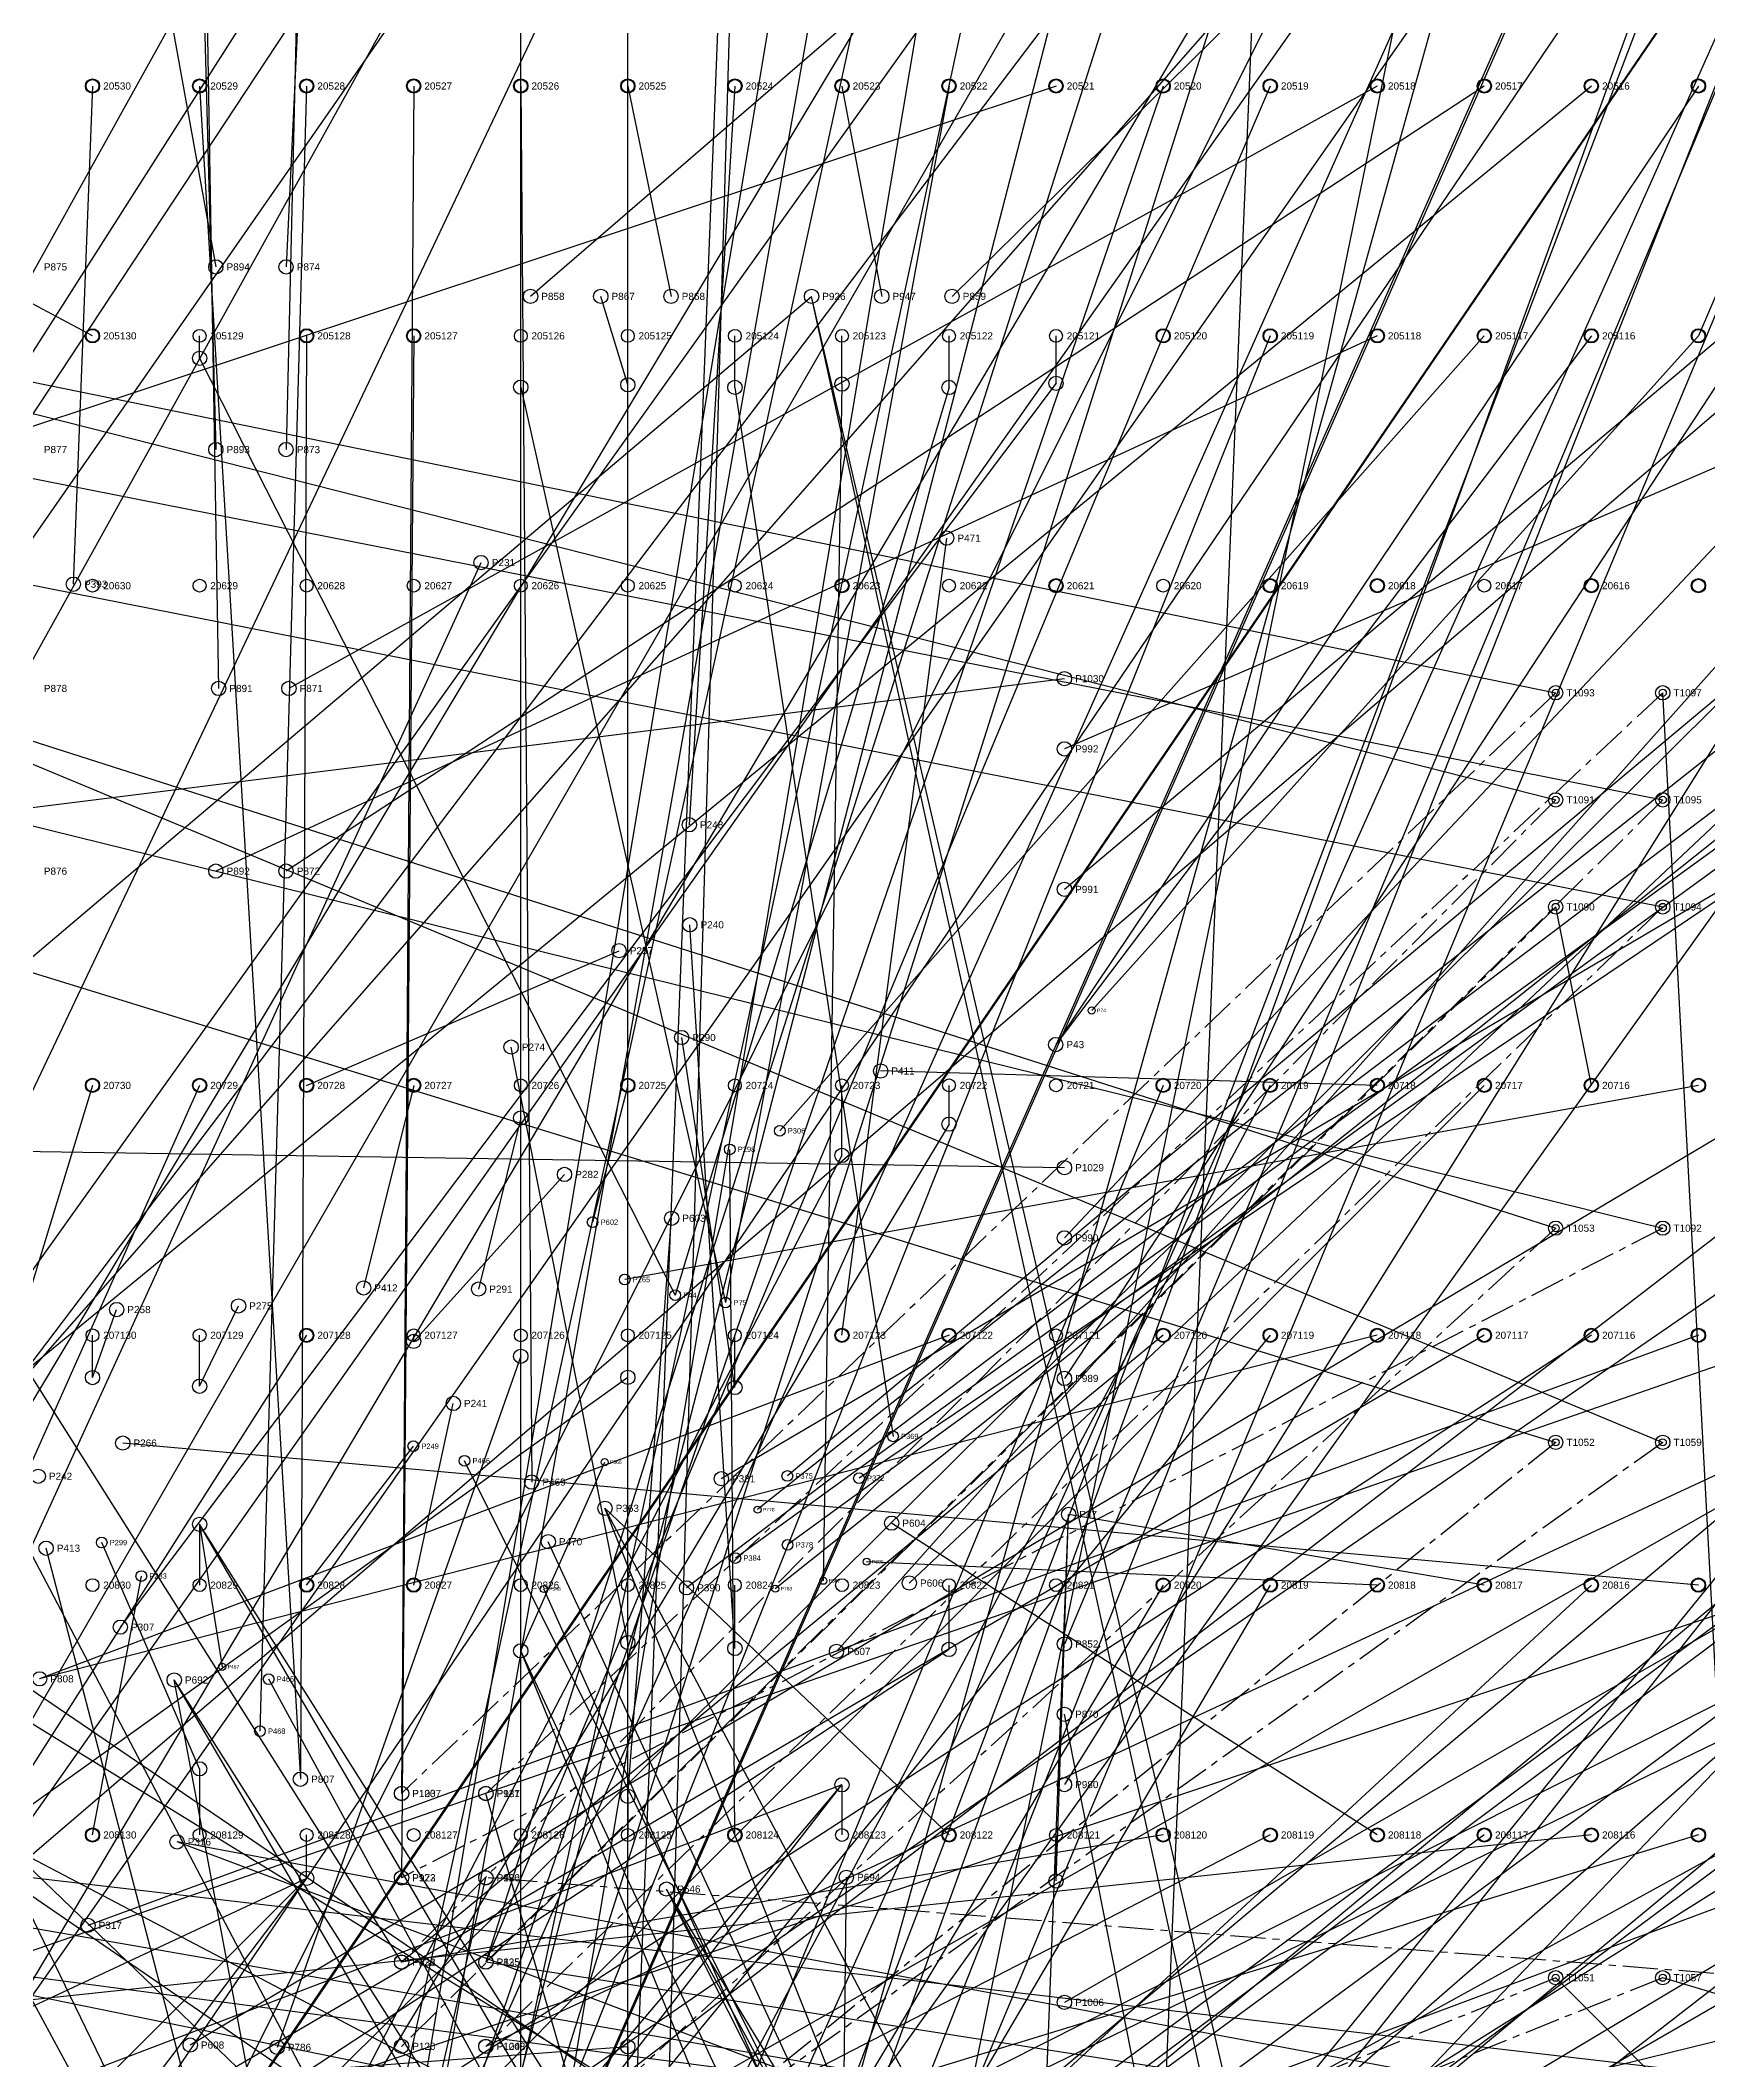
# Model space of a CAD drawing. Extents: x -5 to 376, y -217 to 241.
# Drawn here: x 230.8 to 290.2, y 66.2 to 138.1 of the extents above; entities that cross this region are included whole.
import ezdxf

# ---------------------------------------------------------------- set-up
doc = ezdxf.new("R2010")
doc.units = 0
doc.linetypes.add('CENTER', pattern=[2, 1.25, -0.25, 0.25, -0.25])
for name, color, linetype in [('BOTTOM_PROBES', 1, 'CONTINUOUS'), ('BOTTOM_PROBES_LABEL', 12, 'CONTINUOUS'), ('BOTTOM_TRANSFER', 2, 'CONTINUOUS'), ('BOTTOM_TRANSFER_LABEL', 50, 'CONTINUOUS'), ('BOTTOM_WIRES_BLACK', 250, 'CONTINUOUS'), ('BOTTOM_WIRES_BLUE', 5, 'CONTINUOUS'), ('BOTTOM_WIRES_RED', 10, 'CONTINUOUS'), ('FIXTURE_INTERFACE_PIN', 4, 'CONTINUOUS'), ('PIN_OFFSET_ARROW', 144, 'CONTINUOUS'), ('TESTER_INTERFACE_PIN', 144, 'CONTINUOUS'), ('TESTER_INTERFACE_PIN_LABEL', 144, 'CONTINUOUS'), ('TOP_PROBES', 6, 'CONTINUOUS'), ('TOP_PROBES_LABEL', 200, 'CONTINUOUS'), ('TOP_TRANSFER', 2, 'CONTINUOUS'), ('TOP_TRANSFER_LABEL', 50, 'CONTINUOUS'), ('TOP_WIRES_BLUE', 5, 'CENTER')]:
    doc.layers.add(name, color=color, linetype=linetype)
doc.styles.get("Standard").update_dxf_attribs({"font": 'arial.ttf'})

msp = doc.modelspace()

# ---------------------------------------------------------------- linework, layer by layer
at = {"layer": 'BOTTOM_PROBES'}
for centre, radius in [((237.08106, 130.02514), 0.254), ((239.58042, 130.02514), 0.254), ((248.27992, 128.97612), 0.254), ((250.77928, 128.97612), 0.254), ((253.27864, 128.97612), 0.254), ((258.2799, 128.97612), 0.254), ((260.77926, 128.97612), 0.254), ((263.27862, 128.97612), 0.254), ((237.08106, 123.52528), 0.254), ((239.58042, 123.52528), 0.254), ((263.09066, 120.37568), 0.254), ((246.5197, 119.50446), 0.254), ((232.00868, 118.73484), 0.254), ((237.18012, 115.02644), 0.254), ((239.67948, 115.02644), 0.254), ((267.27912, 115.37442), 0.254), ((267.27912, 112.87506), 0.254), ((253.92888, 110.17504), 0.254), ((237.08106, 108.52658), 0.254), ((239.58042, 108.52658), 0.254), ((267.27912, 107.87634), 0.254), ((253.9492, 106.6165), 0.254), ((251.42952, 105.69448), 0.254), ((268.2494, 103.56596), 0.127), ((253.65964, 102.60584), 0.254), ((247.58904, 102.26548), 0.254), ((266.96924, 102.35438), 0.254), ((260.73862, 101.41458), 0.254), ((257.1496, 99.28606), 0.1905), ((255.36906, 98.62566), 0.1905), ((249.48896, 97.73412), 0.254), ((267.27912, 97.97542), 0.254), ((253.29896, 96.17456), 0.254), ((250.48972, 96.03486), 0.1905), ((267.27912, 95.47606), 0.254), ((251.63018, 93.99524), 0.1905), ((242.33886, 93.69552), 0.254), ((246.4308, 93.65488), 0.254), ((253.4285, 93.43644), 0.1905), ((233.55046, 92.9259), 0.254), ((237.88878, 93.05544), 0.254), ((255.2192, 93.17482), 0.1905), ((267.27912, 90.4748), 0.254), ((245.5291, 89.5858), 0.254), ((233.7689, 88.1761), 0.254), ((261.18058, 88.41486), 0.1905), ((244.10924, 88.06434), 0.1905), ((245.93042, 87.54618), 0.1905), ((230.759, 86.995), 0.254), ((248.32056, 86.78672), 0.254), ((250.91898, 87.49538), 0.127), ((255.06934, 86.9061), 0.254), ((257.41884, 87.00516), 0.1905), ((259.969, 86.92642), 0.1905), ((250.92914, 85.85454), 0.254), ((256.35966, 85.80628), 0.127), ((261.12978, 85.32622), 0.254), ((267.42898, 85.6361), 0.254), ((233.0196, 84.63534), 0.1905), ((248.90984, 84.66582), 0.254), ((231.04094, 84.43468), 0.254), ((255.56972, 84.08416), 0.1905), ((257.429, 84.55406), 0.1905), ((260.24078, 83.95462), 0.127), ((234.4293, 83.44408), 0.1905), ((258.699, 83.27644), 0.127), ((261.7597, 83.19516), 0.254), ((248.74982, 82.98434), 0.127), ((253.82982, 83.02498), 0.254), ((256.98958, 82.9945), 0.127), ((233.68, 81.62544), 0.254), ((267.27912, 81.026), 0.254), ((259.1689, 80.76438), 0.254), ((230.8098, 79.78648), 0.254), ((235.60024, 79.74584), 0.254), ((237.30966, 80.21574), 0.127), ((238.96066, 79.77632), 0.1905), ((267.27912, 78.52664), 0.254), ((238.65078, 77.92466), 0.1905), ((240.09096, 76.21524), 0.254), ((267.27912, 76.02474), 0.254), ((243.69014, 75.7047), 0.254), ((246.68988, 75.7047), 0.254), ((235.6993, 73.98512), 0.254), ((243.69014, 72.70496), 0.254), ((246.68988, 72.70496), 0.254), ((259.51942, 72.72528), 0.254), ((253.11862, 72.30618), 0.254), ((232.52938, 71.01586), 0.254), ((243.69014, 69.70522), 0.254), ((246.68988, 69.70522), 0.254), ((267.27912, 68.2752), 0.254), ((236.1692, 66.75628), 0.254), ((239.26038, 66.675), 0.254), ((246.68988, 66.70548), 0.254)]:
    msp.add_circle(centre, radius, dxfattribs=at)
at = {"layer": 'BOTTOM_TRANSFER'}
for centre in [(284.76194, 114.8715), (288.57194, 114.8715), (284.76194, 111.0615), (288.57194, 111.0615), (284.76194, 107.2515), (288.57194, 107.2515), (284.76194, 95.8215), (288.57194, 95.8215), (284.76194, 88.2015), (288.57194, 88.2015), (284.76194, 69.1515), (288.57194, 69.1515)]:
    msp.add_circle(centre, 0.254, dxfattribs=at)
at = {"layer": 'BOTTOM_WIRES_BLACK'}
for p, q in [((156.49194, 207.5815), (243.69014, 69.70522)), ((305.08194, 207.5815), (198.33082, 22.52472)), ((327.94194, 207.5815), (198.33082, 22.52472)), ((247.93194, -8.22452), (247.93194, 207.5815)), ((339.37194, 207.5815), (248.27992, 128.97612)), ((339.37194, 207.5815), (248.27992, 128.97612)), ((251.74194, -8.14832), (251.74194, 207.5815)), ((343.18194, 207.5815), (263.27862, 128.97612)), ((343.18194, 207.5815), (263.27862, 128.97612)), ((320.32194, 207.5815), (267.27912, 81.026)), ((320.32194, 207.5815), (267.27912, 81.026)), ((270.79194, 154.2415), (235.04906, 15.90548)), ((274.60194, 154.2415), (262.5598, -132.92328)), ((194.59194, 145.3515), (244.04066, 43.47464)), ((198.40194, 145.3515), (244.04066, 58.47588)), ((270.79194, 145.3515), (246.68988, 69.70522)), ((274.60194, 145.3515), (247.0404, 58.47588)), ((270.79194, 136.4615), (244.04066, 58.47588)), ((274.60194, 136.4615), (270.79194, 127.5715)), ((198.40194, 127.5715), (244.04066, 43.47464)), ((270.79194, 127.5715), (246.68988, 69.70522)), ((274.60194, 127.5715), (247.0404, 58.47588)), ((274.60194, 100.9015), (244.04066, 43.47464)), ((270.79194, 100.9015), (247.0404, 43.47464)), ((270.79194, 92.0115), (243.69014, 69.70522)), ((274.60194, 92.0115), (247.0404, 58.47588)), ((274.60194, 83.1215), (235.04906, 15.90548)), ((270.79194, 83.1215), (247.0404, 43.47464)), ((270.79194, 74.2315), (243.69014, 69.70522)), ((274.60194, 74.2315), (244.04066, 58.47588)), ((274.60194, 65.3415), (246.68988, 69.70522))]:
    msp.add_line(p, q, dxfattribs=at)
at = {"layer": 'BOTTOM_WIRES_BLUE'}
for p, q in [((76.48194, 154.2415), (256.57048, 59.73572)), ((91.72194, 154.2415), (284.76194, 114.8715)), ((106.96194, 154.2415), (288.57194, 42.4815)), ((110.77194, 154.2415), (284.76194, 34.8615)), ((114.58194, 154.2415), (284.76194, 111.0615)), ((129.82194, 154.2415), (288.57194, 88.2015)), ((247.93194, 154.2415), (202.21956, 82.5754)), ((244.12194, 154.2415), (204.32014, 82.5754)), ((251.74194, 154.2415), (207.85074, 75.10526)), ((278.41194, 154.2415), (213.76894, 68.9356)), ((293.65194, 154.2415), (217.7034, -44.64558)), ((286.03194, 154.2415), (227.22078, 22.62632)), ((297.46194, 154.2415), (231.03078, -13.82522)), ((301.27194, 154.2415), (231.03078, -13.82522)), ((289.84194, 154.2415), (231.82072, 22.54504)), ((259.36194, 154.2415), (232.00106, -9.37514)), ((232.69194, 154.2415), (237.08106, 130.02514)), ((236.50194, 154.2415), (237.18012, 115.02644)), ((266.98194, 154.2415), (237.7186, 18.20672)), ((263.17194, 154.2415), (237.98022, 38.81628)), ((240.31194, 154.2415), (239.58042, 123.52528)), ((282.22194, 154.2415), (241.8207, -42.58564)), ((255.55194, 154.2415), (245.65864, -97.23374)), ((87.91194, 145.3515), (288.57194, 95.8215)), ((95.53194, 145.3515), (288.57194, 107.2515)), ((99.34194, 145.3515), (284.76194, 88.2015)), ((114.58194, 145.3515), (288.57194, 111.0615)), ((129.82194, 145.3515), (284.76194, 95.8215)), ((133.63194, 145.3515), (284.76194, 42.4815)), ((244.12194, 145.3515), (201.4601, 80.66532)), ((293.65194, 145.3515), (202.21194, -59.1185)), ((247.93194, 145.3515), (203.23048, 81.1149)), ((266.98194, 145.3515), (211.36102, 67.49542)), ((251.74194, 145.3515), (215.6587, 69.33438)), ((289.84194, 145.3515), (216.15908, -57.65546)), ((278.41194, 145.3515), (216.99982, 75.40498)), ((282.22194, 145.3515), (219.75064, -78.4352)), ((286.03194, 145.3515), (231.82072, 22.54504)), ((259.36194, 145.3515), (232.00106, -9.37514)), ((236.50194, 145.3515), (237.08106, 123.52528)), ((240.31194, 145.3515), (239.58042, 130.02514)), ((263.17194, 145.3515), (242.54968, 22.75586)), ((255.55194, 145.3515), (247.74906, -119.69496)), ((286.03194, 136.4615), (214.4395, 77.71638)), ((312.70194, 136.4615), (216.8398, 41.4655)), ((266.98194, 136.4615), (228.0793, 123.52528)), ((232.69194, 136.4615), (232.00868, 118.73484)), ((236.50194, 136.4615), (240.09096, 76.21524)), ((240.31194, 136.4615), (238.65078, 77.92466)), ((282.22194, 136.4615), (239.58042, 108.52658)), ((278.41194, 136.4615), (239.67948, 115.02644)), ((244.12194, 136.4615), (243.69014, 75.7047)), ((247.93194, 136.4615), (248.32056, 86.78672)), ((251.74194, 136.4615), (253.27864, 128.97612)), ((255.55194, 136.4615), (253.92888, 110.17504)), ((263.17194, 136.4615), (255.2192, 93.17482)), ((327.94194, 136.4615), (255.56972, 84.08416)), ((320.32194, 136.4615), (256.35966, 85.80628)), ((324.13194, 136.4615), (256.98958, 82.9945)), ((316.51194, 136.4615), (257.41884, 87.00516)), ((308.89194, 136.4615), (259.1689, 80.76438)), ((259.36194, 136.4615), (260.77926, 128.97612)), ((289.84194, 136.4615), (266.96924, 102.35438)), ((301.27194, 136.4615), (267.27912, 107.87634)), ((297.46194, 136.4615), (267.27912, 90.4748)), ((305.08194, 136.4615), (267.27912, 76.02474)), ((293.65194, 136.4615), (289.84194, 127.5715)), ((232.69194, 127.5715), (228.0793, 130.02514)), ((183.16194, 65.3415), (258.2799, 128.97612)), ((251.74194, 125.82906), (250.77928, 128.97612)), ((293.65194, -23.5585), (258.2799, 128.97612)), ((293.65194, -32.4485), (258.2799, 128.97612)), ((305.08194, 127.5715), (218.56446, 6.68528)), ((293.65194, 127.5715), (224.5487, 68.39458)), ((339.37194, 127.5715), (234.86872, 18.54454)), ((278.41194, 127.5715), (237.08106, 108.52658)), ((240.31194, 127.5715), (240.09096, 76.21524)), ((244.12194, 127.5715), (243.69014, 72.70496)), ((312.70194, 127.5715), (253.82982, 83.02498)), ((324.13194, 127.5715), (255.06934, 86.9061)), ((282.22194, 127.5715), (257.1496, 99.28606)), ((316.51194, 127.5715), (257.429, 84.55406)), ((320.32194, 127.5715), (259.969, 86.92642)), ((308.89194, 127.5715), (261.7597, 83.19516)), ((286.03194, 127.5715), (266.96924, 102.35438)), ((297.46194, 127.5715), (267.27912, 95.47606)), ((301.27194, 127.5715), (267.27912, 112.87506)), ((289.84194, 127.5715), (268.2494, 103.56596)), ((236.50194, 126.77394), (253.4285, 93.43644)), ((266.98194, 125.88494), (233.68, 81.62544)), ((247.93194, 125.74524), (255.2192, 93.17482)), ((263.17194, 125.73508), (253.4285, 93.43644)), ((255.55194, 125.73762), (261.18058, 88.41486)), ((259.36194, 125.85446), (258.699, 83.27644)), ((259.36194, 92.0115), (263.09066, 120.37568)), ((213.64194, 47.5615), (246.5197, 119.50446)), ((80.29194, 92.0115), (267.27912, 115.37442)), ((301.27194, -121.3485), (288.57194, 114.8715)), ((286.03194, 100.9015), (284.76194, 107.2515)), ((255.55194, 80.86852), (253.9492, 106.6165)), ((240.31194, 100.9015), (251.42952, 105.69448)), ((251.74194, 81.07934), (247.58904, 102.26548)), ((255.55194, 90.15222), (253.65964, 102.60584)), ((278.41194, 100.9015), (260.73862, 101.41458)), ((57.43194, 100.9015), (284.76194, 61.5315)), ((80.29194, 100.9015), (267.27912, 97.97542)), ((236.50194, 100.9015), (219.329, 62.3951)), ((232.69194, 100.9015), (219.41028, 57.39638)), ((282.22194, 100.9015), (220.72854, 39.29634)), ((301.27194, 100.9015), (226.34956, 49.37506)), ((297.46194, 100.9015), (230.07066, 49.14646)), ((316.51194, 100.9015), (232.90022, 39.3065)), ((305.08194, 100.9015), (235.91012, 13.68552)), ((293.65194, 100.9015), (236.1692, 66.75628)), ((244.12194, 100.9015), (242.33886, 93.69552)), ((308.89194, 100.9015), (244.04066, 46.47438)), ((320.32194, 100.9015), (246.68988, 66.70548)), ((312.70194, 100.9015), (247.0404, 46.47438)), ((331.75194, 100.9015), (247.1801, 35.26536)), ((251.74194, 100.9015), (250.48972, 96.03486)), ((289.84194, 100.9015), (251.63018, 93.99524)), ((324.13194, 100.9015), (267.27912, 68.2752)), ((327.94194, 100.9015), (267.27912, 55.77586)), ((263.17194, 99.52228), (239.28832, 59.78652)), ((247.93194, 99.74326), (246.4308, 93.65488)), ((255.55194, 74.2315), (255.36906, 98.62566)), ((259.36194, 98.40976), (239.28832, 59.78652)), ((244.12194, 91.79306), (249.48896, 97.73412)), ((251.74194, 75.60564), (253.29896, 96.17456)), ((232.69194, 90.50528), (233.55046, 92.9259)), ((236.50194, 90.19794), (237.88878, 93.05544)), ((57.43194, 92.0115), (288.57194, 61.5315)), ((240.31194, 92.0115), (219.44076, 59.26582)), ((282.22194, 92.0115), (221.08922, 56.19496)), ((301.27194, 92.0115), (226.34956, 49.37506)), ((320.32194, 92.0115), (227.23856, 46.8249)), ((293.65194, 92.0115), (229.2604, 69.66458)), ((263.17194, 92.0115), (230.8098, 79.78648)), ((278.41194, 92.0115), (230.8098, 79.78648)), ((289.84194, 92.0115), (232.52938, 71.01586)), ((297.46194, 92.0115), (234.2388, 14.34592)), ((286.03194, 92.0115), (234.2896, 58.4962)), ((331.75194, 92.0115), (235.89996, 36.64458)), ((316.51194, 92.0115), (244.04066, 55.47614)), ((305.08194, 92.0115), (244.04066, 46.47438)), ((312.70194, 92.0115), (244.18036, 35.26536)), ((308.89194, 92.0115), (247.0404, 46.47438)), ((324.13194, 92.0115), (267.27912, 60.77458)), ((327.94194, 92.0115), (267.27912, 55.77586)), ((247.93194, 91.26474), (239.26038, 66.675)), ((251.74194, 90.5129), (220.61932, 68.20662)), ((244.12194, 83.1215), (245.5291, 89.5858)), ((289.84194, 83.1215), (233.7689, 88.1761)), ((240.31194, 83.1215), (244.10924, 88.06434)), ((327.94194, -76.8985), (245.93042, 87.54618)), ((247.93194, 80.78216), (250.91898, 87.49538)), ((263.17194, 74.2315), (250.92914, 85.85454)), ((308.89194, -23.5585), (250.92914, 85.85454)), ((305.08194, -50.2285), (250.92914, 85.85454)), ((263.17194, -23.5585), (267.42898, 85.6361)), ((266.98194, 72.59574), (267.42898, 85.6361)), ((282.22194, 83.1215), (267.42898, 85.6361)), ((236.50194, 85.28558), (237.30966, 80.21574)), ((305.08194, -23.5585), (236.50194, 85.28558)), ((305.08194, -32.4485), (236.50194, 85.28558)), ((278.41194, 74.2315), (261.12978, 85.32622)), ((236.50194, 63.52032), (231.04094, 84.43468)), ((236.50194, 76.58354), (233.0196, 84.63534)), ((327.94194, -85.7885), (248.90984, 84.66582)), ((232.69194, 74.2315), (234.4293, 83.44408)), ((278.41194, 83.1215), (260.24078, 83.95462)), ((293.65194, 83.1215), (228.64064, 61.3156)), ((297.46194, 83.1215), (234.29976, 28.14574)), ((324.13194, -85.7885), (248.74982, 82.98434)), ((286.03194, 83.1215), (267.27912, 65.77584)), ((240.31194, 63.58128), (220.62948, 82.50428)), ((263.17194, 80.83296), (206.19974, 43.38574)), ((301.27194, -50.2285), (247.93194, 80.78216)), ((305.08194, -41.3385), (247.93194, 80.78216)), ((324.13194, -76.8985), (238.96066, 79.77632)), ((240.31194, 54.57698), (235.60024, 79.74584)), ((301.27194, -32.4485), (235.60024, 79.74584)), ((301.27194, -23.5585), (235.60024, 79.74584)), ((305.08194, -112.4585), (267.27912, 78.52664)), ((129.82194, -76.8985), (259.36194, 76.01458)), ((133.63194, -85.7885), (259.36194, 76.01458)), ((259.36194, 76.01458), (203.52004, 54.75478)), ((301.27194, -112.4585), (246.68988, 75.7047)), ((286.03194, 74.2315), (222.65894, 67.53606)), ((297.46194, 74.2315), (230.07066, 49.14646)), ((293.65194, 74.2315), (230.51008, 34.67608)), ((289.84194, 74.2315), (237.28934, 58.17616)), ((320.32194, 74.2315), (244.04066, 55.47614)), ((282.22194, 74.2315), (267.27912, 63.27648)), ((282.22194, 56.4515), (235.6993, 73.98512)), ((282.22194, 65.3415), (235.6993, 73.98512)), ((126.01194, -41.3385), (240.31194, 72.68718)), ((133.63194, -68.0085), (240.31194, 72.68718)), ((240.31194, 72.68718), (199.55002, 53.66512)), ((202.21194, -121.3485), (246.68988, 72.70496)), ((293.65194, 65.3415), (229.2096, 72.86498)), ((259.36194, 58.08218), (259.51942, 72.72528)), ((266.98194, 49.44872), (253.11862, 72.30618)), ((324.13194, -68.0085), (253.11862, 72.30618)), ((324.13194, -59.1185), (253.11862, 72.30618)), ((289.84194, 56.4515), (227.34016, 69.16674)), ((297.46194, 56.4515), (284.76194, 69.1515)), ((301.27194, 65.3415), (288.57194, 69.1515)), ((251.74194, 66.69532), (219.30868, 64.2747))]:
    msp.add_line(p, q, dxfattribs=at)
at = {"layer": 'BOTTOM_WIRES_RED'}
for p, q in [((301.27194, 207.5815), (171.35094, -9.04494)), ((324.13194, 207.5815), (171.35094, -9.04494)), ((335.56194, 207.5815), (198.5645, 6.68528)), ((312.70194, 207.5815), (200.57872, 18.52422)), ((312.70194, 207.5815), (200.57872, 18.52422)), ((331.75194, 207.5815), (203.57846, 18.52422)), ((331.75194, 207.5815), (203.57846, 18.52422)), ((335.56194, 207.5815), (206.58074, 18.52422)), ((308.89194, 207.5815), (208.56448, 6.68528)), ((308.89194, 207.5815), (208.56448, 6.68528))]:
    msp.add_line(p, q, dxfattribs=at)
at = {"layer": 'FIXTURE_INTERFACE_PIN'}
for centre in [(232.69194, 136.4615), (236.50194, 136.4615), (240.31194, 136.4615), (244.12194, 136.4615), (247.93194, 136.4615), (251.74194, 136.4615), (255.55194, 136.4615), (259.36194, 136.4615), (263.17194, 136.4615), (266.98194, 136.4615), (270.79194, 136.4615), (274.60194, 136.4615), (278.41194, 136.4615), (282.22194, 136.4615), (286.03194, 136.4615), (289.84194, 136.4615), (232.69194, 127.5715), (240.31194, 127.5715), (244.12194, 127.5715), (270.79194, 127.5715), (274.60194, 127.5715), (278.41194, 127.5715), (282.22194, 127.5715), (286.03194, 127.5715), (289.84194, 127.5715), (236.50194, 126.77394), (247.93194, 125.74524), (251.74194, 125.82906), (255.55194, 125.73762), (259.36194, 125.85446), (263.17194, 125.73508), (266.98194, 125.88494), (259.36194, 118.6815), (266.98194, 118.6815), (274.60194, 118.6815), (278.41194, 118.6815), (286.03194, 118.6815), (289.84194, 118.6815), (232.69194, 100.9015), (236.50194, 100.9015), (240.31194, 100.9015), (244.12194, 100.9015), (251.74194, 100.9015), (270.79194, 100.9015), (274.60194, 100.9015), (278.41194, 100.9015), (282.22194, 100.9015), (286.03194, 100.9015), (289.84194, 100.9015), (247.93194, 99.74326), (263.17194, 99.52228), (259.36194, 98.40976), (240.31194, 92.0115), (244.12194, 91.79306), (259.36194, 92.0115), (263.17194, 92.0115), (270.79194, 92.0115), (274.60194, 92.0115), (278.41194, 92.0115), (282.22194, 92.0115), (286.03194, 92.0115), (289.84194, 92.0115), (247.93194, 91.26474), (232.69194, 90.50528), (251.74194, 90.5129), (236.50194, 90.19794), (255.55194, 90.15222), (236.50194, 85.28558), (240.31194, 83.1215), (244.12194, 83.1215), (270.79194, 83.1215), (274.60194, 83.1215), (278.41194, 83.1215), (282.22194, 83.1215), (286.03194, 83.1215), (289.84194, 83.1215), (251.74194, 81.07934), (247.93194, 80.78216), (255.55194, 80.86852), (263.17194, 80.83296), (236.50194, 76.58354), (259.36194, 76.01458), (251.74194, 75.60564), (232.69194, 74.2315), (255.55194, 74.2315), (263.17194, 74.2315), (270.79194, 74.2315), (274.60194, 74.2315), (278.41194, 74.2315), (282.22194, 74.2315), (286.03194, 74.2315), (289.84194, 74.2315), (240.31194, 72.68718), (266.98194, 72.59574), (251.74194, 66.69532)]:
    msp.add_circle(centre, 0.254, dxfattribs=at)
at = {"layer": 'PIN_OFFSET_ARROW'}
for p, q in [((236.50194, 126.77394), (236.50194, 127.5715)), ((247.93194, 125.74524), (247.93194, 127.5715)), ((251.74194, 125.82906), (251.74194, 127.5715)), ((255.55194, 125.73762), (255.55194, 127.5715)), ((259.36194, 125.85446), (259.36194, 127.5715)), ((263.17194, 125.73508), (263.17194, 127.5715)), ((266.98194, 125.88494), (266.98194, 127.5715)), ((247.93194, 99.74326), (247.93194, 100.9015)), ((259.36194, 98.40976), (259.36194, 100.9015)), ((263.17194, 99.52228), (263.17194, 100.9015)), ((232.69194, 90.50528), (232.69194, 92.0115)), ((236.50194, 90.19794), (236.50194, 92.0115)), ((244.12194, 91.79306), (244.12194, 92.0115)), ((247.93194, 91.26474), (247.93194, 92.0115)), ((251.74194, 90.5129), (251.74194, 92.0115)), ((255.55194, 90.15222), (255.55194, 92.0115)), ((236.50194, 85.28558), (236.50194, 83.1215)), ((247.93194, 80.78216), (247.93194, 83.1215)), ((251.74194, 81.07934), (251.74194, 83.1215)), ((255.55194, 80.86852), (255.55194, 83.1215)), ((263.17194, 80.83296), (263.17194, 83.1215)), ((236.50194, 76.58354), (236.50194, 74.2315)), ((251.74194, 75.60564), (251.74194, 74.2315)), ((259.36194, 76.01458), (259.36194, 74.2315)), ((240.31194, 72.68718), (240.31194, 74.2315)), ((266.98194, 72.59574), (266.98194, 74.2315)), ((251.74194, 66.69532), (251.74194, 65.3415))]:
    msp.add_line(p, q, dxfattribs=at)
at = {"layer": 'TESTER_INTERFACE_PIN'}
for centre in [(232.69194, 136.4615), (236.50194, 136.4615), (240.31194, 136.4615), (244.12194, 136.4615), (247.93194, 136.4615), (251.74194, 136.4615), (255.55194, 136.4615), (259.36194, 136.4615), (263.17194, 136.4615), (266.98194, 136.4615), (270.79194, 136.4615), (274.60194, 136.4615), (278.41194, 136.4615), (282.22194, 136.4615), (286.03194, 136.4615), (289.84194, 136.4615), (232.69194, 127.5715), (236.50194, 127.5715), (240.31194, 127.5715), (244.12194, 127.5715), (247.93194, 127.5715), (251.74194, 127.5715), (255.55194, 127.5715), (259.36194, 127.5715), (263.17194, 127.5715), (266.98194, 127.5715), (270.79194, 127.5715), (274.60194, 127.5715), (278.41194, 127.5715), (282.22194, 127.5715), (286.03194, 127.5715), (289.84194, 127.5715), (232.69194, 118.6815), (236.50194, 118.6815), (240.31194, 118.6815), (244.12194, 118.6815), (247.93194, 118.6815), (251.74194, 118.6815), (255.55194, 118.6815), (259.36194, 118.6815), (263.17194, 118.6815), (266.98194, 118.6815), (270.79194, 118.6815), (274.60194, 118.6815), (278.41194, 118.6815), (282.22194, 118.6815), (286.03194, 118.6815), (289.84194, 118.6815), (232.69194, 100.9015), (236.50194, 100.9015), (240.31194, 100.9015), (244.12194, 100.9015), (247.93194, 100.9015), (251.74194, 100.9015), (255.55194, 100.9015), (259.36194, 100.9015), (263.17194, 100.9015), (266.98194, 100.9015), (270.79194, 100.9015), (274.60194, 100.9015), (278.41194, 100.9015), (282.22194, 100.9015), (286.03194, 100.9015), (289.84194, 100.9015), (232.69194, 92.0115), (236.50194, 92.0115), (240.31194, 92.0115), (244.12194, 92.0115), (247.93194, 92.0115), (251.74194, 92.0115), (255.55194, 92.0115), (259.36194, 92.0115), (263.17194, 92.0115), (266.98194, 92.0115), (270.79194, 92.0115), (274.60194, 92.0115), (278.41194, 92.0115), (282.22194, 92.0115), (286.03194, 92.0115), (289.84194, 92.0115), (232.69194, 83.1215), (236.50194, 83.1215), (240.31194, 83.1215), (244.12194, 83.1215), (247.93194, 83.1215), (251.74194, 83.1215), (255.55194, 83.1215), (259.36194, 83.1215), (263.17194, 83.1215), (266.98194, 83.1215), (270.79194, 83.1215), (274.60194, 83.1215), (278.41194, 83.1215), (282.22194, 83.1215), (286.03194, 83.1215), (289.84194, 83.1215), (232.69194, 74.2315), (236.50194, 74.2315), (240.31194, 74.2315), (244.12194, 74.2315), (247.93194, 74.2315), (251.74194, 74.2315), (255.55194, 74.2315), (259.36194, 74.2315), (263.17194, 74.2315), (266.98194, 74.2315), (270.79194, 74.2315), (274.60194, 74.2315), (278.41194, 74.2315), (282.22194, 74.2315), (286.03194, 74.2315), (289.84194, 74.2315)]:
    msp.add_circle(centre, 0.2286, dxfattribs=at)
at = {"layer": 'TOP_PROBES'}
for centre in [(243.69014, 75.70978), (246.68988, 75.70978), (243.69014, 72.71004), (246.68988, 72.71004), (243.69014, 69.7103), (246.68988, 69.7103), (243.69014, 66.71056), (246.68988, 66.71056)]:
    msp.add_circle(centre, 0.254, dxfattribs=at)
at = {"layer": 'TOP_TRANSFER'}
for centre in [(284.76194, 114.8715), (288.57194, 114.8715), (284.76194, 111.0615), (288.57194, 111.0615), (284.76194, 107.2515), (288.57194, 107.2515), (284.76194, 95.8215), (288.57194, 95.8215), (284.76194, 88.2015), (288.57194, 88.2015), (284.76194, 69.1515), (288.57194, 69.1515)]:
    msp.add_circle(centre, 0.127, dxfattribs=at)
at = {"layer": 'TOP_WIRES_BLUE'}
for p, q in [((284.76194, 114.8715), (243.69014, 75.70978)), ((288.57194, 114.8715), (246.68988, 75.70978)), ((284.76194, 111.0615), (243.69014, 69.7103)), ((288.57194, 111.0615), (246.68988, 69.7103)), ((284.76194, 107.2515), (243.69014, 66.71056)), ((288.57194, 107.2515), (246.68988, 66.71056)), ((288.57194, 95.8215), (243.69014, 72.71004)), ((284.76194, 95.8215), (244.04066, 58.48096)), ((284.76194, 88.2015), (244.04066, 55.48122)), ((288.57194, 88.2015), (247.0404, 58.48096)), ((292.38194, 69.1515), (246.68988, 72.71004)), ((284.76194, 69.1515), (244.04066, 52.48148)), ((288.57194, 69.1515), (247.0404, 52.48148))]:
    msp.add_line(p, q, dxfattribs=at)

# ---------------------------------------------------------------- texts
at = {"layer": 'BOTTOM_PROBES_LABEL'}
for s, height, p in [('P875', 0.254, (230.95966, 129.89814)), ('P894', 0.254, (237.46206, 129.89814)), ('P874', 0.254, (239.96142, 129.89814)), ('P858', 0.254, (248.66092, 128.84912)), ('P867', 0.254, (251.16028, 128.84912)), ('P868', 0.254, (253.65964, 128.84912)), ('P926', 0.254, (258.6609, 128.84912)), ('P947', 0.254, (261.16026, 128.84912)), ('P859', 0.254, (263.65962, 128.84912)), ('P877', 0.254, (230.95966, 123.39828)), ('P893', 0.254, (237.46206, 123.39828)), ('P873', 0.254, (239.96142, 123.39828)), ('P471', 0.254, (263.47166, 120.24868)), ('P231', 0.254, (246.9007, 119.37746)), ('P393', 0.254, (232.38968, 118.60784)), ('P878', 0.254, (230.95966, 114.89944)), ('P891', 0.254, (237.56112, 114.89944)), ('P871', 0.254, (240.06048, 114.89944)), ('P1030', 0.254, (267.66012, 115.24742)), ('P992', 0.254, (267.66012, 112.74806)), ('P248', 0.254, (254.30988, 110.04804)), ('P876', 0.254, (230.95966, 108.39958)), ('P892', 0.254, (237.46206, 108.39958)), ('P872', 0.254, (239.96142, 108.39958)), ('P991', 0.254, (267.66012, 107.74934)), ('P240', 0.254, (254.3302, 106.4895)), ('P257', 0.254, (251.81052, 105.56748)), ('P74', 0.127, (268.4399, 103.50246)), ('P274', 0.254, (247.97004, 102.13848)), ('P290', 0.254, (254.04064, 102.47884)), ('P43', 0.254, (267.35024, 102.22738)), ('P411', 0.254, (261.11962, 101.28758)), ('P306', 0.1905, (257.43535, 99.19081)), ('P298', 0.1905, (255.65481, 98.53041)), ('P282', 0.254, (249.86996, 97.60712)), ('P1029', 0.254, (267.66012, 97.84842)), ('P603', 0.254, (253.67996, 96.04756)), ('P602', 0.1905, (250.77547, 95.93961)), ('P990', 0.254, (267.66012, 95.34906)), ('P412', 0.254, (242.71986, 93.56852)), ('P291', 0.254, (246.8118, 93.52788)), ('P265', 0.1905, (251.91593, 93.89999)), ('P44', 0.1905, (253.71425, 93.34119)), ('P258', 0.254, (233.93146, 92.7989)), ('P275', 0.254, (238.26978, 92.92844)), ('P75', 0.1905, (255.50495, 93.07957)), ('P989', 0.254, (267.66012, 90.3478)), ('P241', 0.254, (245.9101, 89.4588)), ('P369', 0.1905, (261.46633, 88.31961)), ('P266', 0.254, (234.1499, 88.0491)), ('P249', 0.1905, (244.39499, 87.96909)), ('P242', 0.254, (231.14, 86.868)), ('P466', 0.1905, (246.21617, 87.45093)), ('P366', 0.127, (251.10948, 87.43188)), ('P381', 0.254, (255.45034, 86.7791)), ('P375', 0.1905, (257.70459, 86.90991)), ('P372', 0.1905, (260.25475, 86.83117)), ('P469', 0.254, (248.70156, 86.65972)), ('P363', 0.254, (251.31014, 85.72754)), ('P778', 0.127, (256.55016, 85.74278)), ('P47', 0.254, (267.80998, 85.5091)), ('P470', 0.254, (249.29084, 84.53882)), ('P604', 0.254, (261.51078, 85.19922)), ('P413', 0.254, (231.42194, 84.30768)), ('P299', 0.1905, (233.30535, 84.54009)), ('P384', 0.1905, (255.85547, 83.98891)), ('P378', 0.1905, (257.71475, 84.45881)), ('P283', 0.1905, (234.71505, 83.34883)), ('P605', 0.127, (260.43128, 83.89112)), ('P548', 0.127, (248.94032, 82.92084)), ('P390', 0.254, (254.21082, 82.89798)), ('P783', 0.127, (257.18008, 82.931)), ('P387', 0.127, (258.8895, 83.21294)), ('P606', 0.254, (262.1407, 83.06816)), ('P307', 0.254, (234.061, 81.49844)), ('P607', 0.254, (259.5499, 80.63738)), ('P852', 0.254, (267.66012, 80.899)), ('P808', 0.254, (231.1908, 79.65948)), ('P692', 0.254, (235.98124, 79.61884)), ('P467', 0.127, (237.50016, 80.15224)), ('P465', 0.1905, (239.24641, 79.68107)), ('P870', 0.254, (267.66012, 78.39964)), ('P468', 0.1905, (238.93653, 77.82941)), ('P807', 0.254, (240.47196, 76.08824)), ('P1007', 0.254, (244.07114, 75.5777)), ('P931', 0.254, (247.07088, 75.5777)), ('P980', 0.254, (267.66012, 75.89774)), ('P316', 0.254, (236.0803, 73.85812)), ('P973', 0.254, (244.07114, 72.57796)), ('P930', 0.254, (247.07088, 72.57796)), ('P694', 0.254, (259.90042, 72.59828)), ('P546', 0.254, (253.49962, 72.17918)), ('P317', 0.254, (232.91038, 70.88886)), ('P838', 0.254, (244.07114, 69.57822)), ('P835', 0.254, (247.07088, 69.57822)), ('P1006', 0.254, (267.66012, 68.1482)), ('P608', 0.254, (236.5502, 66.62928)), ('P1008', 0.254, (247.07088, 66.57848)), ('P786', 0.254, (239.64138, 66.548))]:
    msp.add_text(s, height=height, dxfattribs=at).set_placement(p)
at = {"layer": 'BOTTOM_TRANSFER_LABEL'}
for s, p in [('T1093', (285.14294, 114.7445)), ('T1097', (288.95294, 114.7445)), ('T1091', (285.14294, 110.9345)), ('T1095', (288.95294, 110.9345)), ('T1090', (285.14294, 107.1245)), ('T1094', (288.95294, 107.1245)), ('T1053', (285.14294, 95.6945)), ('T1092', (288.95294, 95.6945)), ('T1052', (285.14294, 88.0745)), ('T1059', (288.95294, 88.0745)), ('T1051', (285.14294, 69.0245)), ('T1057', (288.95294, 69.0245))]:
    msp.add_text(s, height=0.254, dxfattribs=at).set_placement(p)
at = {"layer": 'TESTER_INTERFACE_PIN_LABEL'}
for s, p in [('20530', (233.07294, 136.3345)), ('20529', (236.88294, 136.3345)), ('20528', (240.69294, 136.3345)), ('20527', (244.50294, 136.3345)), ('20526', (248.31294, 136.3345)), ('20525', (252.12294, 136.3345)), ('20524', (255.93294, 136.3345)), ('20523', (259.74294, 136.3345)), ('20522', (263.55294, 136.3345)), ('20521', (267.36294, 136.3345)), ('20520', (271.17294, 136.3345)), ('20519', (274.98294, 136.3345)), ('20518', (278.79294, 136.3345)), ('20517', (282.60294, 136.3345)), ('20516', (286.41294, 136.3345)), ('205130', (233.07294, 127.4445)), ('205129', (236.88294, 127.4445)), ('205128', (240.69294, 127.4445)), ('205127', (244.50294, 127.4445)), ('205126', (248.31294, 127.4445)), ('205125', (252.12294, 127.4445)), ('205124', (255.93294, 127.4445)), ('205123', (259.74294, 127.4445)), ('205122', (263.55294, 127.4445)), ('205121', (267.36294, 127.4445)), ('205120', (271.17294, 127.4445)), ('205119', (274.98294, 127.4445)), ('205118', (278.79294, 127.4445)), ('205117', (282.60294, 127.4445)), ('205116', (286.41294, 127.4445)), ('20630', (233.07294, 118.5545)), ('20629', (236.88294, 118.5545)), ('20628', (240.69294, 118.5545)), ('20627', (244.50294, 118.5545)), ('20626', (248.31294, 118.5545)), ('20625', (252.12294, 118.5545)), ('20624', (255.93294, 118.5545)), ('20623', (259.74294, 118.5545)), ('20622', (263.55294, 118.5545)), ('20621', (267.36294, 118.5545)), ('20620', (271.17294, 118.5545)), ('20619', (274.98294, 118.5545)), ('20618', (278.79294, 118.5545)), ('20617', (282.60294, 118.5545)), ('20616', (286.41294, 118.5545)), ('20730', (233.07294, 100.7745)), ('20729', (236.88294, 100.7745)), ('20728', (240.69294, 100.7745)), ('20727', (244.50294, 100.7745)), ('20726', (248.31294, 100.7745)), ('20725', (252.12294, 100.7745)), ('20724', (255.93294, 100.7745)), ('20723', (259.74294, 100.7745)), ('20722', (263.55294, 100.7745)), ('20721', (267.36294, 100.7745)), ('20720', (271.17294, 100.7745)), ('20719', (274.98294, 100.7745)), ('20718', (278.79294, 100.7745)), ('20717', (282.60294, 100.7745)), ('20716', (286.41294, 100.7745)), ('207130', (233.07294, 91.8845)), ('207129', (236.88294, 91.8845)), ('207128', (240.69294, 91.8845)), ('207127', (244.50294, 91.8845)), ('207126', (248.31294, 91.8845)), ('207125', (252.12294, 91.8845)), ('207124', (255.93294, 91.8845)), ('207123', (259.74294, 91.8845)), ('207122', (263.55294, 91.8845)), ('207121', (267.36294, 91.8845)), ('207120', (271.17294, 91.8845)), ('207119', (274.98294, 91.8845)), ('207118', (278.79294, 91.8845)), ('207117', (282.60294, 91.8845)), ('207116', (286.41294, 91.8845)), ('20830', (233.07294, 82.9945)), ('20829', (236.88294, 82.9945)), ('20828', (240.69294, 82.9945)), ('20827', (244.50294, 82.9945)), ('20826', (248.31294, 82.9945)), ('20825', (252.12294, 82.9945)), ('20824', (255.93294, 82.9945)), ('20823', (259.74294, 82.9945)), ('20822', (263.55294, 82.9945)), ('20821', (267.36294, 82.9945)), ('20820', (271.17294, 82.9945)), ('20819', (274.98294, 82.9945)), ('20818', (278.79294, 82.9945)), ('20817', (282.60294, 82.9945)), ('20816', (286.41294, 82.9945)), ('208130', (233.07294, 74.1045)), ('208129', (236.88294, 74.1045)), ('208128', (240.69294, 74.1045)), ('208127', (244.50294, 74.1045)), ('208126', (248.31294, 74.1045)), ('208125', (252.12294, 74.1045)), ('208124', (255.93294, 74.1045)), ('208123', (259.74294, 74.1045)), ('208122', (263.55294, 74.1045)), ('208121', (267.36294, 74.1045)), ('208120', (271.17294, 74.1045)), ('208119', (274.98294, 74.1045)), ('208118', (278.79294, 74.1045)), ('208117', (282.60294, 74.1045)), ('208116', (286.41294, 74.1045))]:
    msp.add_text(s, height=0.254, dxfattribs=at).set_placement(p)
at = {"layer": 'TOP_PROBES_LABEL'}
for s, p in [('P123', (244.07114, 75.58278)), ('P127', (247.07088, 75.58278)), ('P122', (244.07114, 72.58304)), ('P126', (247.07088, 72.58304)), ('P121', (244.07114, 69.5833)), ('P125', (247.07088, 69.5833)), ('P120', (244.07114, 66.58356)), ('P124', (247.07088, 66.58356))]:
    msp.add_text(s, height=0.254, dxfattribs=at).set_placement(p)
at = {"layer": 'TOP_TRANSFER_LABEL'}
for s, p in [('T1093', (285.14294, 114.7445)), ('T1097', (288.95294, 114.7445)), ('T1091', (285.14294, 110.9345)), ('T1095', (288.95294, 110.9345)), ('T1090', (285.14294, 107.1245)), ('T1094', (288.95294, 107.1245)), ('T1053', (285.14294, 95.6945)), ('T1092', (288.95294, 95.6945)), ('T1052', (285.14294, 88.0745)), ('T1059', (288.95294, 88.0745)), ('T1051', (285.14294, 69.0245)), ('T1057', (288.95294, 69.0245))]:
    msp.add_text(s, height=0.254, dxfattribs=at).set_placement(p)

doc.saveas('drawing.dxf')
